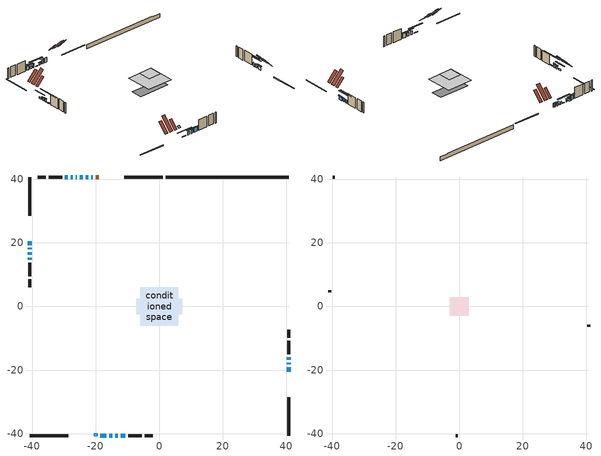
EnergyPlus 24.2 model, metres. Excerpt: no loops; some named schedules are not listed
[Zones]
conditioned space
 floor adiabatic (AdiabaticFloorConstruction): -6,-6 -6,6 6,6 6,-6 z2.59
 floor foundation (Slab1 construction): -7.18,-2.49 -7.18,2.49 7.18,2.49 7.18,-2.49 z-1.76
 wall outside (RimJoist1 construction): 1.13,40.75 -11.06,40.75 / -40.75,-40.75 -28.56,-40.75 / -40.75,40.75 -40.75,28.56 / 40.75,-40.75 40.75,-28.56 z0.15:0.45
 wall outside (AdiabaticWallConstruction 1): -19.11,40.75 -20.05,40.75 z0.15:2.18
 wall outside (AdiabaticWallConstruction): -20.98,40.75 -21.46,40.75 / 40.75,-18.16 40.75,-17.67 z0.15:1.75; -40.75,20.51 -40.75,19.34 z0.15:0.91; 40.75,-20.51 40.75,-19.08 / -25.9,40.75 -26.28,40.75 z0.15:1.47; -22.39,40.75 -23.1,40.75 z0.15:0.84; -40.75,18.41 -40.75,17.95 z0.15:1.22; -40.75,17.02 -40.75,16.31 z0.15:1.5; -24.03,40.75 -24.97,40.75 z0.15:0.41; -18.54,-40.75 -16.66,-40.75 z0.15:0.4; -40.75,15.39 -40.75,14.67 z0.15:0.66; 40.75,-16.75 40.75,-15.93 z0.15:1.68; -27.21,40.75 -27.79,40.75 z0.15:1.42; -28.72,40.75 -29.66,40.75 z0.15:1.98; -15.73,-40.75 -14.84,-40.75 / -13.91,-40.75 -13.02,-40.75 z0.15:1.78; -12.09,-40.75 -10.67,-40.75 z0.15:2.16
 wall outside (Wall1 construction): -30.59,40.75 -34.83,40.75 / -9.74,-40.75 -5.5,-40.75 / -40.75,13.74 -40.75,9.51 / 40.75,-15 40.75,-10.76 z0.15:5.03
 wall outside (Wall2 construction): -35.76,40.75 -38.28,40.75 / -4.57,-40.75 -2.04,-40.75 / -40.75,8.58 -40.75,6.05 / 40.75,-9.84 40.75,-7.31 z0.15:5.03
 wall foundation (FoundationWall1 construction): 2.06,40.75,-1.76 2.06,40.75,0.15 36.88,40.75,0.15 36.88,40.75,-0.13 40.75,40.75,-0.13 40.75,40.75,-1.76
 window (WindowConstruction 12): -20.98,40.75 -21.46,40.75 z0.15:1.75
 window (WindowConstruction 7): -40.75,20.5 -40.75,19.34 z0.15:0.91
 window (WindowConstruction 8): 40.75,-20.5 40.75,-19.08 z0.15:1.47
 window (WindowConstruction 9): -22.39,40.75 -23.1,40.75 z0.15:0.84
 window (WindowConstruction 10): -40.75,18.41 -40.75,17.95 z0.15:1.22
 window (WindowConstruction 11): -40.75,17.02 -40.75,16.31 z0.15:1.5
 window (WindowConstruction 14): -24.03,40.75 -24.97,40.75 z0.15:0.4
 window (WindowConstruction 15): -18.54,-40.75 -16.66,-40.75 z0.15:0.4
 window (WindowConstruction 13): 40.75,-18.16 40.75,-17.67 z0.15:1.75
 window (WindowConstruction 16): -40.75,15.38 -40.75,14.67 z0.15:0.66
 window (WindowConstruction): 40.75,-16.74 40.75,-15.93 z0.15:1.67
 window (WindowConstruction 1): -25.9,40.75 -26.28,40.75 z0.15:1.47
 window (WindowConstruction 2): -27.21,40.75 -27.79,40.75 z0.15:1.42
 window (WindowConstruction 3): -28.72,40.75 -29.66,40.75 z0.15:1.98
 window (WindowConstruction 4): -15.73,-40.75 -14.84,-40.75 z0.15:1.77
 window (WindowConstruction 5): -13.91,-40.75 -13.02,-40.75 z0.15:1.77
 window (WindowConstruction 6): -12.09,-40.75 -10.67,-40.75 z0.15:2.16
 door (Door): -19.11,40.75 -20.05,40.75 z0.15:2.18
 ceiling adiabatic (AdiabaticFloorConstruction): 6,-6 6,6 -6,6 -6,-6 z2.59
 roof outside (Roof1 construction): -13.38,40.75,5.03 -13.38,36.96,9.13 -11.99,36.96,9.13 -11.99,40.75,5.03; -26.24,-40.75,5.03 -26.24,-36.96,9.13 -27.63,-36.96,9.13 -27.63,-40.75,5.03; -40.75,26.24,5.03 -36.96,26.24,9.13 -36.96,27.63,9.13 -40.75,27.63,5.03; 40.75,-26.24,5.03 36.96,-26.24,9.13 36.96,-27.63,9.13 40.75,-27.63,5.03
 roof outside (Roof3 construction): -18.19,40.75,5.03 -18.19,37.57,8.47 -17.01,37.57,8.47 -17.01,40.75,5.03; -21.43,-40.75,5.03 -21.43,-37.57,8.47 -22.6,-37.57,8.47 -22.6,-40.75,5.03; -40.75,21.43,5.03 -37.57,21.43,8.47 -37.57,22.6,8.47 -40.75,22.6,5.03; 40.75,-21.43,5.03 37.57,-21.43,8.47 37.57,-22.6,8.47 40.75,-22.6,5.03
 roof outside (AdiabaticRoofConstruction): -19.47,-40.75,5.03 -19.47,-40.04,5.79 -20.51,-40.04,5.79 -20.51,-40.75,5.03
 skylight (SkylightConstruction): -19.47,-40.75,5.03 -19.47,-40.04,5.79 -20.5,-40.04,5.79 -20.5,-40.75,5.03
attic - vented
 floor to conditioned space (Floor1 construction Reversed): -2.92,-2.92 -2.92,2.92 2.92,2.92 2.92,-2.92 z5.03
 wall outside (Wall3 construction): -39.21,40.75 -39.82,40.75 / -1.11,-40.75 -0.51,-40.75 / -40.75,5.12 -40.75,4.52 / 40.75,-6.38 40.75,-5.77 z0.15:5.03
 roof outside (Roof2 construction): -16.09,40.75,5.03 -16.09,35.93,10.24 -14.31,35.93,10.24 -14.31,40.75,5.03; -23.53,-40.75,5.03 -23.53,-35.93,10.24 -25.31,-35.93,10.24 -25.31,-40.75,5.03; -40.75,23.53,5.03 -35.93,23.53,10.24 -35.93,25.31,10.24 -40.75,25.31,5.03; 40.75,-23.53,5.03 35.93,-23.53,10.24 35.93,-25.31,10.24 40.75,-25.31,5.03
shading: -21.76,40.75 -20.68,40.75 -20.68,42.58 -21.76,42.58 z2.05; -40.75,17.21 -40.75,22.64 -41.05,22.64 -41.05,17.21 z3.04; 40.75,-18.62 40.75,-20.97 41.05,-20.97 41.05,-18.62 z1.93; -23.56,40.75 -21.93,40.75 -21.93,40.9 -23.56,40.9 z1.3; -40.75,17.49 -40.75,18.87 -41.05,18.87 -41.05,17.49 z1.68; -40.75,16.01 -40.75,17.32 -41.05,17.32 -41.05,16.01 z1.8; -27.71,40.75 -21.29,40.75 -21.29,41.13 -27.71,41.13 z3.14; -13.92,-40.75 -21.28,-40.75 -21.28,-41.13 -13.92,-41.13 z3.14; 40.75,-15.23 40.75,-20.6 41.05,-20.6 41.05,-15.23 z4.19; -40.75,10.4 -40.75,19.65 -41.05,19.65 -41.05,10.4 z4.93; 40.75,-12.88 40.75,-19.8 41.05,-19.8 41.05,-12.88 z4.73; -26.51,40.75 -25.67,40.75 -25.67,43.19 -26.51,43.19 z1.7; -28.4,40.75 -26.6,40.75 -26.6,41.13 -28.4,41.13 z2.03; -30.12,40.75 -28.26,40.75 -28.26,41.13 -30.12,41.13 z2.44; -14.08,-40.75 -16.49,-40.75 -16.49,-41.13 -14.08,-41.13 z2.53; -12.41,-40.75 -14.52,-40.75 -14.52,-41.13 -12.41,-41.13 z2.38; -10.44,-40.75 -12.32,-40.75 -12.32,-41.13 -10.44,-41.13 z2.38
[Building]
Building 1: Terrain=Suburbs
[Site:Location]
Summerside_PE: Latitude {deg}=46.44; Longitude {deg}=-63.84; Time Zone {hr}=-4; Elevation {m}=12; Keep Site Location Information=Yes
[Site:GroundTemperature:Shallow]
1.38966, -0.735561, -0.905757, 0.102771, 4.15145, 8.18127, 11.6749, 13.888, 14.0761, 12.276, 8.87149, 4.9653
[Site:WaterMainsTemperature]
Calculation Method=Schedule; Temperature Schedule=mains temperature schedule
[Material] Roughness=Rough; Thermal Absorptance=0.9
Name | Thickness {m} | Conductivity {W/m-K} | Density {kg/m3} | Specific Heat {J/kg-K} | Solar Absorptance | Visible Absorptance
asphalt or fiberglass shingles | 0.00635 | 0.162714 | 1121.4 | 1465.45 | 0.4 | 0.4
asphalt or fiberglass shingles 1 | 0.00635 | 0.162714 | 1121.4 | 1465.45 | 0.7 | 0.7
ceiling loosefill ins | 0.0846667 | 0.0480833 | 16.02 | 1046.75 | 0.7 | 0.7
ceiling stud and cavity | 0.1397 | 0.10898 | 65.682 | 1177.47 | 0.7 | 0.7
concrete 4.0 in. | 0.1016 | 1.803125 | 2242.8 | 837.4 | 0.7 | 0.7
concrete 8.0 in. | 0.2032 | 1.803125 | 2242.8 | 837.4 | 0.7 | 0.7
door material | 0.04445 | 0.0451087 | 512.64 | 1214.23 | 0.7 | 0.7
floor covering | 0.0127 | 0.0433444 | 54.468 | 1339.84 | 0.6 | 0.6
floor rigid ins; roof rigid ins 1; wall rigid ins | 0.512978 | 0.029427 | 32.04 | 1214.23 | 0.7 | 0.7
floor stud and cavity | 0.1397 | 1.75129 | 37.0049 | 1207.88 | 0.7 | 0.7
furniture material conditioned space 1 | 0.1524 | 0.115458 | 640.8 | 1214.23 | 0.6 | 0.6
gypsum board | 0.0127 | 0.160291 | 801 | 837.4 | 0.6 | 0.6
osb sheathing 0.5 in. | 0.0127 | 0.115458 | 512.64 | 1214.23 | 0.7 | 0.7
osb sheathing 0.75 in. | 0.01905 | 0.115458 | 512.64 | 1214.23 | 0.7 | 0.7
rim joist stud and cavity | 0.0508 | 0.177588 | 50.32683 | 1063.81 | 0.6 | 0.6
roof rigid ins | 0.051816 | 0.029427 | 32.04 | 1214.23 | 0.7 | 0.7
roof stud and cavity | 0.2032 | 0.204372 | 78.34581 | 1123.46 | 0.7 | 0.7
roof stud and cavity 1 | 0.2032 | 0.192443 | 78.34581 | 1123.46 | 0.7 | 0.7
roof stud and cavity 2 | 0.18415 | 1.7869 | 37.0049 | 1207.88 | 0.6 | 0.6
wall stud and cavity | 0.1397 | 0.0817921 | 139.0536 | 1170.24 | 0.7 | 0.7
wall stud and cavity 1 | 0.1397 | 0.0861437 | 139.0536 | 1170.24 | 0.7 | 0.7
wall stud and cavity 2 | 0.0889 | 6.9971 | 50.32683 | 1063.81 | 0.6 | 0.6
wall stud and cavity 3 | 0.0889 | 0.380278 | 52.3479 | 1209.89 | 0.7 | 0.7
wall stud and cavity 4 | 0.0889 | 0.391764 | 83.0341 | 1211.67 | 0.7 | 0.7
wood siding | 0.0254 | 0.102417 | 544.68 | 1172.36 | 0.4 | 0.4
wood siding 1 | 0.00254 | 0.102417 | 544.68 | 1172.36 | 0.4 | 0.4
wood siding 2; wood siding 3; wood siding 4 | 0.0254 | 0.102417 | 544.68 | 1172.36 | 0.7 | 0.7
[WindowMaterial:SimpleGlazingSystem]
Name | U-Factor {W/m2-K} | Solar Heat Gain Coefficient
SkylightMaterial | 4.91041 | 0.7194
WindowMaterial | 2.77995 | 0.55
WindowMaterial 1 | 2.09007 | 0.28
WindowMaterial 10 | 1.89588 | 0.35
WindowMaterial 11 | 2.29448 | 0.32
WindowMaterial 12 | 1.97765 | 0.32
WindowMaterial 13 | 2.71522 | 0.28
WindowMaterial 14 | 2.19682 | 0.36
WindowMaterial 2 | 2.76405 | 0.62
WindowMaterial 3 | 1.61198 | 0.44
WindowMaterial 4 | 2.78279 | 0.56
WindowMaterial 5 | 2.82935 | 0.57
WindowMaterial 6 | 2.96732 | 0.55
WindowMaterial 7 | 1.899291 | 0.35
WindowMaterial 8 | 1.9379 | 0.33
WindowMaterial 9 | 2.05487 | 0.29
[Construction]
AdiabaticFloorConstruction: floor stud and cavity, floor rigid ins, osb sheathing 0.75 in., floor covering
AdiabaticRoofConstruction: asphalt or fiberglass shingles 1, roof rigid ins 1, osb sheathing 0.75 in., roof stud and cavity 2
AdiabaticWallConstruction: wood siding 3, wall rigid ins, wall stud and cavity 3, gypsum board
AdiabaticWallConstruction 1: wood siding 4, wall rigid ins, wall stud and cavity 3, gypsum board
Door: door material
Floor1 construction Reversed: gypsum board, ceiling stud and cavity, ceiling loosefill ins
FoundationWall1 construction: concrete 8.0 in.
furniture construction conditioned space 1: furniture material conditioned space 1
PartitionWallConstruction: gypsum board, wall stud and cavity 4, gypsum board
RimJoist1 construction: wood siding 2, rim joist stud and cavity
Roof1 construction: asphalt or fiberglass shingles, roof rigid ins, osb sheathing 0.75 in., roof stud and cavity, gypsum board
Roof2 construction: asphalt or fiberglass shingles
Roof3 construction: asphalt or fiberglass shingles, roof rigid ins, osb sheathing 0.75 in., roof stud and cavity 1, gypsum board
SkylightConstruction: SkylightMaterial
Slab1 construction: concrete 4.0 in.
Wall1 construction: wood siding, osb sheathing 0.5 in., wall stud and cavity, gypsum board
Wall2 construction: wood siding, osb sheathing 0.5 in., wall stud and cavity 1, gypsum board
Wall3 construction: wood siding 1, wall stud and cavity 2
WindowConstruction: WindowMaterial
WindowConstruction 1: WindowMaterial 1
WindowConstruction 10: WindowMaterial 9
WindowConstruction 11: WindowMaterial 10
WindowConstruction 12: WindowMaterial 11
WindowConstruction 13: WindowMaterial 12
WindowConstruction 14; WindowConstruction 15: WindowMaterial 13
WindowConstruction 16: WindowMaterial 14
WindowConstruction 2: WindowMaterial 2
WindowConstruction 3: WindowMaterial 3
WindowConstruction 4; WindowConstruction 5: WindowMaterial 4
WindowConstruction 6: WindowMaterial 5
WindowConstruction 7: WindowMaterial 6
WindowConstruction 8: WindowMaterial 7
WindowConstruction 9: WindowMaterial 8
[Zone] Multiplier=1; Part of Total Floor Area=Yes
Name | Volume {m3}
attic - vented | 24.4295
conditioned space | 327.1
[Space]
Name | Zone | Volume {m3}
attic - vented 1 | attic - vented | 24.4295
conditioned space 1 | conditioned space | 327.1
[ZoneInfiltration:EffectiveLeakageArea]
infil attic - vented 1: Zone or Space=attic - vented 1; Schedule=Always On Discrete; Effective Air Leakage Area {cm2}=1170.51; Stack Coefficient=0.000701636; Wind Coefficient=1.78968e-05
[ZoneMixing]
whole house fan mix: Zone or Space=attic - vented; Schedule=Always On Continuous; Design Flow Rate Calculation Method=Flow/Zone; Design Flow Rate {m3/s}=0; Source Zone or Space=conditioned space
[SurfaceProperty:ExposedFoundationPerimeter]
Slab1: Exposed Perimeter Calculation Method=TotalExposedPerimeter; Total Exposed Perimeter {m}=38.69
[InternalMass] Zone or ZoneList=conditioned space; Space or SpaceList=conditioned space 1
Name | Construction | Surface Area {m2}
furniture mass conditioned space 1 | furniture construction conditioned space 1 | 86.248
partition wall mass | PartitionWallConstruction | 215.62
[Lights]
interior lighting: Zone or ZoneList or Space or SpaceList=conditioned space 1; Schedule=interior lighting schedule; Design Level Calculation Method=LightingLevel; Lighting Level {W}=343.2; Return Air Fraction=0; Fraction Radiant=0.6; Fraction Visible=0.2; Fraction Replaceable=1
[People]
occupants: Zone or ZoneList or Space or SpaceList=conditioned space 1; Number of People Schedule=occupants schedule; Number of People Calculation Method=People; Number of People=3; Fraction Radiant=0.314171; Sensible Heat Fraction=0.56303; Activity Level Schedule=occupants activity schedule; Carbon Dioxide Generation Rate {m3/s-W}=0; Enable ASHRAE 55 Comfort Warnings=No; Mean Radiant Temperature Calculation Type=EnclosureAveraged
[ElectricEquipment] Zone or ZoneList or Space or SpaceList=conditioned space 1; Design Level Calculation Method=EquipmentLevel
Name | Schedule | Design Level {W} | Fraction Latent | Fraction Radiant | Fraction Lost
clothes dryer | clothes dryer schedule | 140.772 | 0.015 | 0.081 | 0.85
clothes washer | clothes washer schedule | 32.1985 | 0.03 | 0.162 | 0.7
cooking range | cooking range schedule | 215.147 | 0.08 | 0.432 | 0.2
dishwasher | dishwasher schedule | 66.8632 | 0.3 | 0.18 | 0.4
fridge | fridge schedule | 72.9452 | 0 | 0.6 | 0
mech vent house fan | mech vent house fan schedule | 0 | 0 | 0 | 1
mech vent house fan cfis | mech vent house fan cfis schedule | 0 | 0 | 0 | 0
misc plug loads | misc plug loads schedule | 494.7 | 0.045 | 0.513 | 0.1
whole house fan | Always On Discrete | 0 | 0 | 0 | 1
[OtherEquipment] Zone or ZoneList or Space or SpaceList=conditioned space 1; Design Level Calculation Method=EquipmentLevel
Name | Fuel Type | Schedule | Design Level {W} | Fraction Latent | Fraction Radiant | Fraction Lost
clothes dryer 1 | Electricity | clothes dryer schedule | 0 | 0.015 | 0.081 | 0.85
cooking range 1 | Electricity | cooking range schedule | 0 | 0.08 | 0.432 | 0.2
general water use latent | None | general water use schedule | 62.594 | 1 | 0 | 0
general water use sensible | None | general water use schedule | -61.6891 | 0 | 0.6 | 0
mech vent house fan latent load | None | Always On Discrete | 0 | 1 | 0 | 0
mech vent house fan sensible load | None | Always On Discrete | 0 | 0 | 0 | 0
water heater energy adjustment1 | FuelOilNo2 | Always On Discrete | 0.01 | 0 | 0 | 1
[ZoneInfiltration:DesignFlowRate] Zone or ZoneList or Space or SpaceList=conditioned space 1; Schedule=Always On Discrete; Design Flow Rate Calculation Method=Flow/Zone; Design Flow Rate {m3/s}=0
infil flow; natural vent flow; whole house fan flow
[Foundation:Kiva]
Foundation Kiva 1: Initial Indoor Air Temperature {C}=18; Wall Height Above Grade {m}=0.149992; Wall Depth Below Slab {m}=0.2032
[Foundation:Kiva:Settings]
Soil Conductivity {W/m-K}=1.275747; Soil Density {kg/m3}=1842.3; Soil Specific Heat {J/kg-K}=418.7; Ground Solar Absorptivity=0.9; Ground Thermal Absorptivity=0.9; Ground Surface Roughness {m}=0.03; Far-Field Width {m}=40; Deep-Ground Boundary Condition=ZeroFlux; Deep-Ground Depth {m}=40; Minimum Cell Dimension {m}=0.2; Maximum Cell Growth Coefficient=3; Simulation Timestep=Timestep
[Exterior:Lights]
exterior lighting: Schedule=exterior lighting schedule; Design Level {W}=75.6
[Schedule:Constant]
Name | Hourly Value
Always On Continuous; mech vent house fan schedule; mech vent house fan cfis schedule; Always On Discrete | 1
occupants activity schedule | 117.228
fridge schedule | 0
[Schedule:Week:Daily]
interior lighting schedule Week Rule - Jan1-Jan27: interior lighting schedule day, interior lighting schedule day, interior lighting schedule day, interior lighting schedule day, interior lighting schedule day, interior lighting schedule day, interior lighting schedule day, interior lighting schedule default day, interior lighting schedule default day, interior lighting schedule default day, interior lighting schedule default day, interior lighting schedule default day
interior lighting schedule Week Rule - Jan28-Feb3: interior lighting schedule day, interior lighting schedule day, interior lighting schedule day, interior lighting schedule day, interior lighting schedule day 1, interior lighting schedule day 1, interior lighting schedule day 1, interior lighting schedule default day, interior lighting schedule default day, interior lighting schedule default day, interior lighting schedule default day, interior lighting schedule default day
interior lighting schedule Week Rule - Feb4-Feb24: interior lighting schedule day 1, interior lighting schedule day 1, interior lighting schedule day 1, interior lighting schedule day 1, interior lighting schedule day 1, interior lighting schedule day 1, interior lighting schedule day 1, interior lighting schedule default day, interior lighting schedule default day, interior lighting schedule default day, interior lighting schedule default day, interior lighting schedule default day
interior lighting schedule Week Rule - Feb25-Mar3: interior lighting schedule day 1, interior lighting schedule day 1, interior lighting schedule day 1, interior lighting schedule day 1, interior lighting schedule day 2, interior lighting schedule day 2, interior lighting schedule day 2, interior lighting schedule default day, interior lighting schedule default day, interior lighting schedule default day, interior lighting schedule default day, interior lighting schedule default day
interior lighting schedule Week Rule - Mar4-Mar31: interior lighting schedule day 2, interior lighting schedule day 2, interior lighting schedule day 2, interior lighting schedule day 2, interior lighting schedule day 2, interior lighting schedule day 2, interior lighting schedule day 2, interior lighting schedule default day, interior lighting schedule default day, interior lighting schedule default day, interior lighting schedule default day, interior lighting schedule default day
interior lighting schedule Week Rule - Apr1-Apr28: interior lighting schedule day 3, interior lighting schedule day 3, interior lighting schedule day 3, interior lighting schedule day 3, interior lighting schedule day 3, interior lighting schedule day 3, interior lighting schedule day 3, interior lighting schedule default day, interior lighting schedule default day, interior lighting schedule default day, interior lighting schedule default day, interior lighting schedule default day
interior lighting schedule Week Rule - Apr29-May5: interior lighting schedule day 3, interior lighting schedule day 3, interior lighting schedule day 4, interior lighting schedule day 4, interior lighting schedule day 4, interior lighting schedule day 4, interior lighting schedule day 4, interior lighting schedule default day, interior lighting schedule default day, interior lighting schedule default day, interior lighting schedule default day, interior lighting schedule default day
interior lighting schedule Week Rule - May6-May26: interior lighting schedule day 4, interior lighting schedule day 4, interior lighting schedule day 4, interior lighting schedule day 4, interior lighting schedule day 4, interior lighting schedule day 4, interior lighting schedule day 4, interior lighting schedule default day, interior lighting schedule default day, interior lighting schedule default day, interior lighting schedule default day, interior lighting schedule default day
interior lighting schedule Week Rule - May27-Jun2: interior lighting schedule day 4, interior lighting schedule day 4, interior lighting schedule day 4, interior lighting schedule day 4, interior lighting schedule day 4, interior lighting schedule day 5, interior lighting schedule day 5, interior lighting schedule default day, interior lighting schedule default day, interior lighting schedule default day, interior lighting schedule default day, interior lighting schedule default day
interior lighting schedule Week Rule - Jun3-Jun30: interior lighting schedule day 5, interior lighting schedule day 5, interior lighting schedule day 5, interior lighting schedule day 5, interior lighting schedule day 5, interior lighting schedule day 5, interior lighting schedule day 5, interior lighting schedule default day, interior lighting schedule default day, interior lighting schedule default day, interior lighting schedule default day, interior lighting schedule default day
interior lighting schedule Week Rule - Jul1-Jul28: interior lighting schedule day 6, interior lighting schedule day 6, interior lighting schedule day 6, interior lighting schedule day 6, interior lighting schedule day 6, interior lighting schedule day 6, interior lighting schedule day 6, interior lighting schedule default day, interior lighting schedule default day, interior lighting schedule default day, interior lighting schedule default day, interior lighting schedule default day
interior lighting schedule Week Rule - Jul29-Aug4: interior lighting schedule day 6, interior lighting schedule day 6, interior lighting schedule day 6, interior lighting schedule day 7, interior lighting schedule day 7, interior lighting schedule day 7, interior lighting schedule day 7, interior lighting schedule default day, interior lighting schedule default day, interior lighting schedule default day, interior lighting schedule default day, interior lighting schedule default day
interior lighting schedule Week Rule - Aug5-Aug25: interior lighting schedule day 7, interior lighting schedule day 7, interior lighting schedule day 7, interior lighting schedule day 7, interior lighting schedule day 7, interior lighting schedule day 7, interior lighting schedule day 7, interior lighting schedule default day, interior lighting schedule default day, interior lighting schedule default day, interior lighting schedule default day, interior lighting schedule default day
interior lighting schedule Week Rule - Aug26-Sep1: interior lighting schedule day 7, interior lighting schedule day 7, interior lighting schedule day 7, interior lighting schedule day 7, interior lighting schedule day 7, interior lighting schedule day 7, interior lighting schedule day 8, interior lighting schedule default day, interior lighting schedule default day, interior lighting schedule default day, interior lighting schedule default day, interior lighting schedule default day
interior lighting schedule Week Rule - Sep2-Sep29: interior lighting schedule day 8, interior lighting schedule day 8, interior lighting schedule day 8, interior lighting schedule day 8, interior lighting schedule day 8, interior lighting schedule day 8, interior lighting schedule day 8, interior lighting schedule default day, interior lighting schedule default day, interior lighting schedule default day, interior lighting schedule default day, interior lighting schedule default day
interior lighting schedule Week Rule - Sep30-Oct6: interior lighting schedule day 8, interior lighting schedule day 9, interior lighting schedule day 9, interior lighting schedule day 9, interior lighting schedule day 9, interior lighting schedule day 9, interior lighting schedule day 9, interior lighting schedule default day, interior lighting schedule default day, interior lighting schedule default day, interior lighting schedule default day, interior lighting schedule default day
interior lighting schedule Week Rule - Oct7-Oct27: interior lighting schedule day 9, interior lighting schedule day 9, interior lighting schedule day 9, interior lighting schedule day 9, interior lighting schedule day 9, interior lighting schedule day 9, interior lighting schedule day 9, interior lighting schedule default day, interior lighting schedule default day, interior lighting schedule default day, interior lighting schedule default day, interior lighting schedule default day
interior lighting schedule Week Rule - Oct28-Nov3: interior lighting schedule day 9, interior lighting schedule day 9, interior lighting schedule day 9, interior lighting schedule day 9, interior lighting schedule day 10, interior lighting schedule day 10, interior lighting schedule day 10, interior lighting schedule default day, interior lighting schedule default day, interior lighting schedule default day, interior lighting schedule default day, interior lighting schedule default day
interior lighting schedule Week Rule - Nov4-Nov24: interior lighting schedule day 10, interior lighting schedule day 10, interior lighting schedule day 10, interior lighting schedule day 10, interior lighting schedule day 10, interior lighting schedule day 10, interior lighting schedule day 10, interior lighting schedule default day, interior lighting schedule default day, interior lighting schedule default day, interior lighting schedule default day, interior lighting schedule default day
interior lighting schedule Week Rule - Nov25-Dec1: interior lighting schedule day 10, interior lighting schedule day 10, interior lighting schedule day 10, interior lighting schedule day 10, interior lighting schedule day 10, interior lighting schedule day 10, interior lighting schedule day 11, interior lighting schedule default day, interior lighting schedule default day, interior lighting schedule default day, interior lighting schedule default day, interior lighting schedule default day
interior lighting schedule Week Rule - Dec2-Dec31: interior lighting schedule day 11, interior lighting schedule day 11, interior lighting schedule day 11, interior lighting schedule day 11, interior lighting schedule day 11, interior lighting schedule day 11, interior lighting schedule day 11, interior lighting schedule default day, interior lighting schedule default day, interior lighting schedule default day, interior lighting schedule default day, interior lighting schedule default day
occupants schedule Week Rule - Jan1-Dec31: occupants schedule day, occupants schedule day, occupants schedule day, occupants schedule day, occupants schedule day, occupants schedule day, occupants schedule day, occupants schedule default day, occupants schedule default day, occupants schedule default day, occupants schedule default day, occupants schedule default day
clothes dryer schedule Week Rule - Jan1-Dec31: clothes dryer schedule day, clothes dryer schedule day, clothes dryer schedule day, clothes dryer schedule day, clothes dryer schedule day, clothes dryer schedule day, clothes dryer schedule day, clothes dryer schedule default day, clothes dryer schedule default day, clothes dryer schedule default day, clothes dryer schedule default day, clothes dryer schedule default day
clothes washer schedule Week Rule - Jan1-Dec31: clothes washer schedule day, clothes washer schedule day, clothes washer schedule day, clothes washer schedule day, clothes washer schedule day, clothes washer schedule day, clothes washer schedule day, clothes washer schedule default day, clothes washer schedule default day, clothes washer schedule default day, clothes washer schedule default day, clothes washer schedule default day
cooking range schedule Week Rule - Jan1-Dec31: cooking range schedule day, cooking range schedule day, cooking range schedule day, cooking range schedule day, cooking range schedule day, cooking range schedule day, cooking range schedule day, cooking range schedule default day, cooking range schedule default day, cooking range schedule default day, cooking range schedule default day, cooking range schedule default day
dishwasher schedule Week Rule - Jan1-Dec31: dishwasher schedule day, dishwasher schedule day, dishwasher schedule day, dishwasher schedule day, dishwasher schedule day, dishwasher schedule day, dishwasher schedule day, dishwasher schedule default day, dishwasher schedule default day, dishwasher schedule default day, dishwasher schedule default day, dishwasher schedule default day
misc plug loads schedule Week Rule - Jan1-Dec31: misc plug loads schedule day, misc plug loads schedule day, misc plug loads schedule day, misc plug loads schedule day, misc plug loads schedule day, misc plug loads schedule day, misc plug loads schedule day, misc plug loads schedule default day, misc plug loads schedule default day, misc plug loads schedule default day, misc plug loads schedule default day, misc plug loads schedule default day
general water use schedule Week Rule - Jan1-Dec31: general water use schedule day, general water use schedule day, general water use schedule day, general water use schedule day, general water use schedule day, general water use schedule day, general water use schedule day, general water use schedule default day, general water use schedule default day, general water use schedule default day, general water use schedule default day, general water use schedule default day
exterior lighting schedule Week Rule - Jan1-Jan27: exterior lighting schedule day, exterior lighting schedule day, exterior lighting schedule day, exterior lighting schedule day, exterior lighting schedule day, exterior lighting schedule day, exterior lighting schedule day, exterior lighting schedule default day, exterior lighting schedule default day, exterior lighting schedule default day, exterior lighting schedule default day, exterior lighting schedule default day
exterior lighting schedule Week Rule - Jan28-Feb3: exterior lighting schedule day, exterior lighting schedule day, exterior lighting schedule day, exterior lighting schedule day, exterior lighting schedule day 1, exterior lighting schedule day 1, exterior lighting schedule day 1, exterior lighting schedule default day, exterior lighting schedule default day, exterior lighting schedule default day, exterior lighting schedule default day, exterior lighting schedule default day
exterior lighting schedule Week Rule - Feb4-Feb24: exterior lighting schedule day 1, exterior lighting schedule day 1, exterior lighting schedule day 1, exterior lighting schedule day 1, exterior lighting schedule day 1, exterior lighting schedule day 1, exterior lighting schedule day 1, exterior lighting schedule default day, exterior lighting schedule default day, exterior lighting schedule default day, exterior lighting schedule default day, exterior lighting schedule default day
exterior lighting schedule Week Rule - Feb25-Mar3: exterior lighting schedule day 1, exterior lighting schedule day 1, exterior lighting schedule day 1, exterior lighting schedule day 1, exterior lighting schedule day 2, exterior lighting schedule day 2, exterior lighting schedule day 2, exterior lighting schedule default day, exterior lighting schedule default day, exterior lighting schedule default day, exterior lighting schedule default day, exterior lighting schedule default day
exterior lighting schedule Week Rule - Mar4-Mar31: exterior lighting schedule day 2, exterior lighting schedule day 2, exterior lighting schedule day 2, exterior lighting schedule day 2, exterior lighting schedule day 2, exterior lighting schedule day 2, exterior lighting schedule day 2, exterior lighting schedule default day, exterior lighting schedule default day, exterior lighting schedule default day, exterior lighting schedule default day, exterior lighting schedule default day
exterior lighting schedule Week Rule - Apr1-Apr28: exterior lighting schedule day 3, exterior lighting schedule day 3, exterior lighting schedule day 3, exterior lighting schedule day 3, exterior lighting schedule day 3, exterior lighting schedule day 3, exterior lighting schedule day 3, exterior lighting schedule default day, exterior lighting schedule default day, exterior lighting schedule default day, exterior lighting schedule default day, exterior lighting schedule default day
exterior lighting schedule Week Rule - Apr29-May5: exterior lighting schedule day 3, exterior lighting schedule day 3, exterior lighting schedule day 4, exterior lighting schedule day 4, exterior lighting schedule day 4, exterior lighting schedule day 4, exterior lighting schedule day 4, exterior lighting schedule default day, exterior lighting schedule default day, exterior lighting schedule default day, exterior lighting schedule default day, exterior lighting schedule default day
exterior lighting schedule Week Rule - May6-May26: exterior lighting schedule day 4, exterior lighting schedule day 4, exterior lighting schedule day 4, exterior lighting schedule day 4, exterior lighting schedule day 4, exterior lighting schedule day 4, exterior lighting schedule day 4, exterior lighting schedule default day, exterior lighting schedule default day, exterior lighting schedule default day, exterior lighting schedule default day, exterior lighting schedule default day
exterior lighting schedule Week Rule - May27-Jun2: exterior lighting schedule day 4, exterior lighting schedule day 4, exterior lighting schedule day 4, exterior lighting schedule day 4, exterior lighting schedule day 4, exterior lighting schedule day 5, exterior lighting schedule day 5, exterior lighting schedule default day, exterior lighting schedule default day, exterior lighting schedule default day, exterior lighting schedule default day, exterior lighting schedule default day
exterior lighting schedule Week Rule - Jun3-Jun30: exterior lighting schedule day 5, exterior lighting schedule day 5, exterior lighting schedule day 5, exterior lighting schedule day 5, exterior lighting schedule day 5, exterior lighting schedule day 5, exterior lighting schedule day 5, exterior lighting schedule default day, exterior lighting schedule default day, exterior lighting schedule default day, exterior lighting schedule default day, exterior lighting schedule default day
exterior lighting schedule Week Rule - Jul1-Jul28: exterior lighting schedule day 6, exterior lighting schedule day 6, exterior lighting schedule day 6, exterior lighting schedule day 6, exterior lighting schedule day 6, exterior lighting schedule day 6, exterior lighting schedule day 6, exterior lighting schedule default day, exterior lighting schedule default day, exterior lighting schedule default day, exterior lighting schedule default day, exterior lighting schedule default day
exterior lighting schedule Week Rule - Jul29-Aug4: exterior lighting schedule day 6, exterior lighting schedule day 6, exterior lighting schedule day 6, exterior lighting schedule day 7, exterior lighting schedule day 7, exterior lighting schedule day 7, exterior lighting schedule day 7, exterior lighting schedule default day, exterior lighting schedule default day, exterior lighting schedule default day, exterior lighting schedule default day, exterior lighting schedule default day
exterior lighting schedule Week Rule - Aug5-Aug25: exterior lighting schedule day 7, exterior lighting schedule day 7, exterior lighting schedule day 7, exterior lighting schedule day 7, exterior lighting schedule day 7, exterior lighting schedule day 7, exterior lighting schedule day 7, exterior lighting schedule default day, exterior lighting schedule default day, exterior lighting schedule default day, exterior lighting schedule default day, exterior lighting schedule default day
exterior lighting schedule Week Rule - Aug26-Sep1: exterior lighting schedule day 7, exterior lighting schedule day 7, exterior lighting schedule day 7, exterior lighting schedule day 7, exterior lighting schedule day 7, exterior lighting schedule day 7, exterior lighting schedule day 8, exterior lighting schedule default day, exterior lighting schedule default day, exterior lighting schedule default day, exterior lighting schedule default day, exterior lighting schedule default day
[Schedule:Year]
interior lighting schedule: interior lighting schedule Week Rule - Jan1-Jan27, 1, 1, 1, 27, interior lighting schedule Week Rule - Jan28-Feb3, 1, 28, 2, 3, interior lighting schedule Week Rule - Feb4-Feb24, 2, 4, 2, 24, interior lighting schedule Week Rule - Feb25-Mar3, 2, 25, 3, 3, interior lighting schedule Week Rule - Mar4-Mar31, 3, 4, 3, 31, interior lighting schedule Week Rule - Apr1-Apr28, 4, 1, 4, 28, interior lighting schedule Week Rule - Apr29-May5, 4, 29, 5, 5, interior lighting schedule Week Rule - May6-May26, 5, 6, 5, 26, interior lighting schedule Week Rule - May27-Jun2, 5, 27, 6, 2, interior lighting schedule Week Rule - Jun3-Jun30, 6, 3, 6, 30, interior lighting schedule Week Rule - Jul1-Jul28, 7, 1, 7, 28, interior lighting schedule Week Rule - Jul29-Aug4, 7, 29, 8, 4, interior lighting schedule Week Rule - Aug5-Aug25, 8, 5, 8, 25, interior lighting schedule Week Rule - Aug26-Sep1, 8, 26, 9, 1, interior lighting schedule Week Rule - Sep2-Sep29, 9, 2, 9, 29, interior lighting schedule Week Rule - Sep30-Oct6, 9, 30, 10, 6, interior lighting schedule Week Rule - Oct7-Oct27, 10, 7, 10, 27, interior lighting schedule Week Rule - Oct28-Nov3, 10, 28, 11, 3, interior lighting schedule Week Rule - Nov4-Nov24, 11, 4, 11, 24, interior lighting schedule Week Rule - Nov25-Dec1, 11, 25, 12, 1, interior lighting schedule Week Rule - Dec2-Dec31, 12, 2, 12, 31
occupants schedule: occupants schedule Week Rule - Jan1-Dec31, 1, 1, 12, 31
clothes dryer schedule: clothes dryer schedule Week Rule - Jan1-Dec31, 1, 1, 12, 31
clothes washer schedule: clothes washer schedule Week Rule - Jan1-Dec31, 1, 1, 12, 31
cooking range schedule: cooking range schedule Week Rule - Jan1-Dec31, 1, 1, 12, 31
dishwasher schedule: dishwasher schedule Week Rule - Jan1-Dec31, 1, 1, 12, 31
misc plug loads schedule: misc plug loads schedule Week Rule - Jan1-Dec31, 1, 1, 12, 31
general water use schedule: general water use schedule Week Rule - Jan1-Dec31, 1, 1, 12, 31
exterior lighting schedule: exterior lighting schedule Week Rule - Jan1-Jan27, 1, 1, 1, 27, exterior lighting schedule Week Rule - Jan28-Feb3, 1, 28, 2, 3, exterior lighting schedule Week Rule - Feb4-Feb24, 2, 4, 2, 24, exterior lighting schedule Week Rule - Feb25-Mar3, 2, 25, 3, 3, exterior lighting schedule Week Rule - Mar4-Mar31, 3, 4, 3, 31, exterior lighting schedule Week Rule - Apr1-Apr28, 4, 1, 4, 28, exterior lighting schedule Week Rule - Apr29-May5, 4, 29, 5, 5, exterior lighting schedule Week Rule - May6-May26, 5, 6, 5, 26, exterior lighting schedule Week Rule - May27-Jun2, 5, 27, 6, 2, exterior lighting schedule Week Rule - Jun3-Jun30, 6, 3, 6, 30, exterior lighting schedule Week Rule - Jul1-Jul28, 7, 1, 7, 28, exterior lighting schedule Week Rule - Jul29-Aug4, 7, 29, 8, 4, exterior lighting schedule Week Rule - Aug5-Aug25, 8, 5, 8, 25, exterior lighting schedule Week Rule - Aug26-Sep1, 8, 26, 9, 1, exterior lighting schedule Week Rule - Sep2-Sep29, 9, 2, 9, 29, exterior lighting schedule Week Rule - Sep30-Oct6, 9, 30, 10, 6, exterior lighting schedule Week Rule - Oct7-Oct27, 10, 7, 10, 27, exterior lighting schedule Week Rule - Oct28-Nov3, 10, 28, 11, 3, exterior lighting schedule Week Rule - Nov4-Nov24, 11, 4, 11, 24, exterior lighting schedule Week Rule - Nov25-Dec1, 11, 25, 12, 1, exterior lighting schedule Week Rule - Dec2-Dec31, 12, 2, 12, 31
[Schedule:Compact]
mains temperature schedule: Through: 01/01, For: AllDays, Until: 24:00, 6.13167, Through: 01/02, For: AllDays, Until: 24:00, 6.06056, Through: 01/03, For: AllDays, Until: 24:00, 5.99111, Through: 01/04, For: AllDays, Until: 24:00, 5.92278, Through: 01/05, For: AllDays, Until: 24:00, 5.85556, Through: 01/06, For: AllDays, Until: 24:00, 5.78944, Through: 01/07, For: AllDays, Until: 24:00, 5.725, Through: 01/08, For: AllDays, Until: 24:00, 5.66111, Through: 01/09, For: AllDays, Until: 24:00, 5.59833, Through: 01/10, For: AllDays, Until: 24:00, 5.53722, Through: 01/11, For: AllDays, Until: 24:00, 5.47722, Through: 01/12, For: AllDays, Until: 24:00, 5.41833, Through: 01/13, For: AllDays, Until: 24:00, 5.36111, Through: 01/14, For: AllDays, Until: 24:00, 5.305, Through: 01/15, For: AllDays, Until: 24:00, 5.25, Through: 01/16, For: AllDays, Until: 24:00, 5.19667, Through: 01/17, For: AllDays, Until: 24:00, 5.14444, Through: 01/18, For: AllDays, Until: 24:00, 5.09389, Through: 01/19, For: AllDays, Until: 24:00, 5.04444, Through: 01/20, For: AllDays, Until: 24:00, 4.99611, Through: 01/21, For: AllDays, Until: 24:00, 4.94944, Through: 01/22, For: AllDays, Until: 24:00, 4.90444, Through: 01/23, For: AllDays, Until: 24:00, 4.86056, Through: 01/24, For: AllDays, Until: 24:00, 4.81833, Through: 01/25, For: AllDays, Until: 24:00, 4.77778, Through: 01/26, For: AllDays, Until: 24:00, 4.73833, Through: 01/27, For: AllDays, Until: 24:00, 4.70056, Through: 01/28, For: AllDays, Until: 24:00, 4.66389, Through: 01/29, For: AllDays, Until: 24:00, 4.62889, Through: 01/30, For: AllDays, Until: 24:00, 4.59556, Through: 01/31, For: AllDays, Until: 24:00, 4.56389, Through: 02/01, For: AllDays, Until: 24:00, 4.53389, Through: 02/02, For: AllDays, Until: 24:00, 4.505, Through: 02/03, For: AllDays, Until: 24:00, 4.47778, Through: 02/04, For: AllDays, Until: 24:00, 4.45222, Through: 02/05, For: AllDays, Until: 24:00, 4.42778, Through: 02/06, For: AllDays, Until: 24:00, 4.40556, Through: 02/07, For: AllDays, Until: 24:00, 4.38444, Through: 02/08, For: AllDays, Until: 24:00, 4.36556, Through: 02/09, For: AllDays, Until: 24:00, 4.34778, Through: 02/10, For: AllDays, Until: 24:00, 4.33167, Through: 02/11, For: AllDays, Until: 24:00, 4.31722, Through: 02/12, For: AllDays, Until: 24:00, 4.30444, Through: 02/13, For: AllDays, Until: 24:00, 4.29278, Through: 02/14, For: AllDays, Until: 24:00, 4.28333, Through: 02/15, For: AllDays, Until: 24:00, 4.275, Through: 02/16, For: AllDays, Until: 24:00, 4.26889, Through: 02/17, For: AllDays, Until: 24:00, 4.26389, Through: 02/18, For: AllDays, Until: 24:00, 4.26111, Through: 02/19, For: AllDays, Until: 24:00, 4.25944, Through: 02/20, For: AllDays, Until: 24:00, 4.25944, Through: 02/21, For: AllDays, Until: 24:00, 4.26111, Through: 02/22, For: AllDays, Until: 24:00, 4.26444, Through: 02/23, For: AllDays, Until: 24:00, 4.26944, Through: 02/24, For: AllDays, Until: 24:00, 4.27611, Through: 02/25, For: AllDays, Until: 24:00, 4.28444, Through: 02/26, For: AllDays, Until: 24:00, 4.29444, Through: 02/27, For: AllDays, Until: 24:00, 4.30556, Through: 02/28, For: AllDays, Until: 24:00, 4.31889, Through: 03/01, For: AllDays, Until: 24:00, 4.33333, Through: 03/02, For: AllDays, Until: 24:00, 4.35, Through: 03/03, For: AllDays, Until: 24:00, 4.36778, Through: 03/04, For: AllDays, Until: 24:00, 4.38722, Through: 03/05, For: AllDays, Until: 24:00, 4.40833, Through: 03/06, For: AllDays, Until: 24:00, 4.43111, Through: 03/07, For: AllDays, Until: 24:00, 4.455, Through: 03/08, For: AllDays, Until: 24:00, 4.48111, Through: 03/09, For: AllDays, Until: 24:00, 4.50833, Through: 03/10, For: AllDays, Until: 24:00, 4.53722, Through: 03/11, For: AllDays, Until: 24:00, 4.56778, Through: 03/12, For: AllDays, Until: 24:00, 4.59944, Through: 03/13, For: AllDays, Until: 24:00, 4.63333, Through: 03/14, For: AllDays, Until: 24:00, 4.66833, Through: 03/15, For: AllDays, Until: 24:00, 4.705, Through: 03/16, For: AllDays, Until: 24:00, 4.74278, Through: 03/17, For: AllDays, Until: 24:00, 4.78222, Through: 03/18, For: AllDays, Until: 24:00, 4.82333, Through: 03/19, For: AllDays, Until: 24:00, 4.86611, Through: 03/20, For: AllDays, Until: 24:00, 4.91, Through: 03/21, For: AllDays, Until: 24:00, 4.955, Through: 03/22, For: AllDays, Until: 24:00, 5.00167, Through: 03/23, For: AllDays, Until: 24:00, 5.05, Through: 03/24, For: AllDays, Until: 24:00, 5.09944, Through: 03/25, For: AllDays, Until: 24:00, 5.15056, Through: 03/26, For: AllDays, Until: 24:00, 5.20278, Through: 03/27, For: AllDays, Until: 24:00, 5.25667, Through: 03/28, For: AllDays, Until: 24:00, 5.31167, Through: 03/29, For: AllDays, Until: 24:00, 5.36778, Through: 03/30, For: AllDays, Until: 24:00, 5.42556, Through: 03/31, For: AllDays, Until: 24:00, 5.48444, Through: 04/01, For: AllDays, Until: 24:00, 5.54444, Through: 04/02, For: AllDays, Until: 24:00, 5.60611, Through: 04/03, For: AllDays, Until: 24:00, 5.66889, Through: 04/04, For: AllDays, Until: 24:00, 5.73278, Through: 04/05, For: AllDays, Until: 24:00, 5.79778, Through: 04/06, For: AllDays, Until: 24:00, 5.86389, Through: 04/07, For: AllDays, Until: 24:00, 5.93111, Through: 04/08, For: AllDays, Until: 24:00, 5.99944, Through: 04/09, For: AllDays, Until: 24:00, 6.06944, Through: 04/10, For: AllDays, Until: 24:00, 6.14, Through: 04/11, For: AllDays, Until: 24:00, 6.21167, Through: 04/12, For: AllDays, Until: 24:00, 6.28444, Through: 04/13, For: AllDays, Until: 24:00, 6.35833, Through: 04/14, For: AllDays, Until: 24:00, 6.43333, Through: 04/15, For: AllDays, Until: 24:00, 6.50889, Through: 04/16, For: AllDays, Until: 24:00, 6.58611, Through: 04/17, For: AllDays, Until: 24:00, 6.66333, Through: 04/18, For: AllDays, Until: 24:00, 6.74222, Through: 04/19, For: AllDays, Until: 24:00, 6.82167, Through: 04/20, For: AllDays, Until: 24:00, 6.90222, Through: 04/21, For: AllDays, Until: 24:00, 6.98333, Through: 04/22, For: AllDays, Until: 24:00, 7.06556, Through: 04/23, For: AllDays, Until: 24:00, 7.14833, Through: 04/24, For: AllDays, Until: 24:00, 7.23222, Through: 04/25, For: AllDays, Until: 24:00, 7.31667, Through: 04/26, For: AllDays, Until: 24:00, 7.40167, Through: 04/27, For: AllDays, Until: 24:00, 7.48722, Through: 04/28, For: AllDays, Until: 24:00, 7.57389, Through: 04/29, For: AllDays, Until: 24:00, 7.66111, Through: 04/30, For: AllDays, Until: 24:00, 7.74889, Through: 05/01, For: AllDays, Until: 24:00, 7.83722, Through: 05/02, For: AllDays, Until: 24:00, 7.92611, Through: 05/03, For: AllDays, Until: 24:00, 8.01556, Through: 05/04, For: AllDays, Until: 24:00, 8.10556, Through: 05/05, For: AllDays, Until: 24:00, 8.19611, Through: 05/06, For: AllDays, Until: 24:00, 8.28667, Through: 05/07, For: AllDays, Until: 24:00, 8.37833, Through: 05/08, For: AllDays, Until: 24:00, 8.47, Through: 05/09, For: AllDays, Until: 24:00, 8.56222, Through: 05/10, For: AllDays, Until: 24:00, 8.65444, Through: 05/11, For: AllDays, Until: 24:00, 8.74722, Through: 05/12, For: AllDays, Until: 24:00, 8.84056, Through: 05/13, For: AllDays, Until: 24:00, 8.93389, Through: 05/14, For: AllDays, Until: 24:00, 9.02778, Through: 05/15, For: AllDays, Until: 24:00, 9.12167, Through: 05/16, For: AllDays, Until: 24:00, 9.21556, Through: 05/17, For: AllDays, Until: 24:00, 9.31, Through: 05/18, For: AllDays, Until: 24:00, 9.40389, Through: 05/19, For: AllDays, Until: 24:00, 9.49833, Through: 05/20, For: AllDays, Until: 24:00, 9.59278, Through: 05/21, For: AllDays, Until: 24:00, 9.68778, Through: 05/22, For: AllDays, Until: 24:00, 9.78222, Through: 05/23, For: AllDays, Until: 24:00, 9.87667, Through: 05/24, For: AllDays, Until: 24:00, 9.97111, Through: 05/25, For: AllDays, Until: 24:00, 10.0656, Through: 05/26, For: AllDays, Until: 24:00, 10.16, Through: 05/27, For: AllDays, Until: 24:00, 10.2544, Through: 05/28, For: AllDays, Until: 24:00, 10.3483, Through: 05/29, For: AllDays, Until: 24:00, 10.4422, Through: 05/30, For: AllDays, Until: 24:00, 10.5361, Through: 05/31, For: AllDays, Until: 24:00, 10.6294, Through: 06/01, For: AllDays, Until: 24:00, 10.7228, Through: 06/02, For: AllDays, Until: 24:00, 10.8161, Through: 06/03, For: AllDays, Until: 24:00, 10.9083, Through: 06/04, For: AllDays, Until: 24:00, 11.0011, Through: 06/05, For: AllDays, Until: 24:00, 11.0928, Through: 06/06, For: AllDays, Until: 24:00, 11.1844, Through: 06/07, For: AllDays, Until: 24:00, 11.2756, Through: 06/08, For: AllDays, Until: 24:00, 11.3661, Through: 06/09, For: AllDays, Until: 24:00, 11.4561, Through: 06/10, For: AllDays, Until: 24:00, 11.5461, Through: 06/11, For: AllDays, Until: 24:00, 11.635, Through: 06/12, For: AllDays, Until: 24:00, 11.7239, Through: 06/13, For: AllDays, Until: 24:00, 11.8117, Through: 06/14, For: AllDays, Until: 24:00, 11.8994, Through: 06/15, For: AllDays, Until: 24:00, 11.9861, Through: 06/16, For: AllDays, Until: 24:00, 12.0722, Through: 06/17, For: AllDays, Until: 24:00, 12.1572, Through: 06/18, For: AllDays, Until: 24:00, 12.2422, Through: 06/19, For: AllDays, Until: 24:00, 12.3261, Through: 06/20, For: AllDays, Until: 24:00, 12.4094, Through: 06/21, For: AllDays, Until: 24:00, 12.4917, Through: 06/22, For: AllDays, Until: 24:00, 12.5733, Through: 06/23, For: AllDays, Until: 24:00, 12.6544, Through: 06/24, For: AllDays, Until: 24:00, 12.7339, Through: 06/25, For: AllDays, Until: 24:00, 12.8133, Through: 06/26, For: AllDays, Until: 24:00, 12.8911, Through: 06/27, For: AllDays, Until: 24:00, 12.9683, Through: 06/28, For: AllDays, Until: 24:00, 13.045, Through: 06/29, For: AllDays, Until: 24:00, 13.12, Through: 06/30, For: AllDays, Until: 24:00, 13.1944, Through: 07/01, For: AllDays, Until: 24:00, 13.2678, Through: 07/02, For: AllDays, Until: 24:00, 13.34, Through: 07/03, For: AllDays, Until: 24:00, 13.4111, Through: 07/04, For: AllDays, Until: 24:00, 13.4811, Through: 07/05, For: AllDays, Until: 24:00, 13.55, Through: 07/06, For: AllDays, Until: 24:00, 13.6178, Through: 07/07, For: AllDays, Until: 24:00, 13.6844, Through: 07/08, For: AllDays, Until: 24:00, 13.75, Through: 07/09, For: AllDays, Until: 24:00, 13.8144, Through: 07/10, For: AllDays, Until: 24:00, 13.8778, Through: 07/11, For: AllDays, Until: 24:00, 13.94, Through: 07/12, For: AllDays, Until: 24:00, 14.0006, Through: 07/13, For: AllDays, Until: 24:00, 14.06, Through: 07/14, For: AllDays, Until: 24:00, 14.1183, Through: 07/15, For: AllDays, Until: 24:00, 14.175, Through: 07/16, For: AllDays, Until: 24:00, 14.2306, Through: 07/17, For: AllDays, Until: 24:00, 14.285, Through: 07/18, For: AllDays, Until: 24:00, 14.3378, Through: 07/19, For: AllDays, Until: 24:00, 14.3894, Through: 07/20, For: AllDays, Until: 24:00, 14.4394, Through: 07/21, For: AllDays, Until: 24:00, 14.4883, Through: 07/22, For: AllDays, Until: 24:00, 14.5356, Through: 07/23, For: AllDays, Until: 24:00, 14.5817, Through: 07/24, For: AllDays, Until: 24:00, 14.6261, Through: 07/25, For: AllDays, Until: 24:00, 14.6694, Through: 07/26, For: AllDays, Until: 24:00, 14.7111, Through: 07/27, For: AllDays, Until: 24:00, 14.7511, Through: 07/28, For: AllDays, Until: 24:00, 14.79, Through: 07/29, For: AllDays, Until: 24:00, 14.8272, Through: 07/30, For: AllDays, Until: 24:00, 14.8628, Through: 07/31, For: AllDays, Until: 24:00, 14.8967, Through: 08/01, For: AllDays, Until: 24:00, 14.9294, Through: 08/02, For: AllDays, Until: 24:00, 14.9606, Through: 08/03, For: AllDays, Until: 24:00, 14.9906, Through: 08/04, For: AllDays, Until: 24:00, 15.0183, Through: 08/05, For: AllDays, Until: 24:00, 15.045, Through: 08/06, For: AllDays, Until: 24:00, 15.07, Through: 08/07, For: AllDays, Until: 24:00, 15.0933, Through: 08/08, For: AllDays, Until: 24:00, 15.115, Through: 08/09, For: AllDays, Until: 24:00, 15.135, Through: 08/10, For: AllDays, Until: 24:00, 15.1539, Through: 08/11, For: AllDays, Until: 24:00, 15.1706, Through: 08/12, For: AllDays, Until: 24:00, 15.1861, Through: 08/13, For: AllDays, Until: 24:00, 15.2, Through: 08/14, For: AllDays, Until: 24:00, 15.2122, Through: 08/15, For: AllDays, Until: 24:00, 15.2228, Through: 08/16, For: AllDays, Until: 24:00, 15.2317, Through: 08/17, For: AllDays, Until: 24:00, 15.2389, Through: 08/18, For: AllDays, Until: 24:00, 15.2444, Through: 08/19, For: AllDays, Until: 24:00, 15.2483, Through: 08/20, For: AllDays, Until: 24:00, 15.2511, Through: 08/21, For: AllDays, Until: 24:00, 15.2517, Through: 08/22, For: AllDays, Until: 24:00, 15.2511, Through: 08/23, For: AllDays, Until: 24:00, 15.2483, Through: 08/24, For: AllDays, Until: 24:00, 15.2444, Through: 08/25, For: AllDays, Until: 24:00, 15.2389, Through: 08/26, For: AllDays, Until: 24:00, 15.2317, Through: 08/27, For: AllDays, Until: 24:00, 15.2222, Through: 08/28, For: AllDays, Until: 24:00, 15.2117, Through: 08/29, For: AllDays, Until: 24:00, 15.1994, Through: 08/30, For: AllDays, Until: 24:00, 15.1861, Through: 08/31, For: AllDays, Until: 24:00, 15.1706, Through: 09/01, For: AllDays, Until: 24:00, 15.1533, Through: 09/02, For: AllDays, Until: 24:00, 15.135, Through: 09/03, For: AllDays, Until: 24:00, 15.1144, Through: 09/04, For: AllDays, Until: 24:00, 15.0928, Through: 09/05, For: AllDays, Until: 24:00, 15.0694, Through: 09/06, For: AllDays, Until: 24:00, 15.0444, Through: 09/07, For: AllDays, Until: 24:00, 15.0183, Through: 09/08, For: AllDays, Until: 24:00, 14.99, Through: 09/09, For: AllDays, Until: 24:00, 14.9606, Through: 09/10, For: AllDays, Until: 24:00, 14.9294, Through: 09/11, For: AllDays, Until: 24:00, 14.8967, Through: 09/12, For: AllDays, Until: 24:00, 14.8622, Through: 09/13, For: AllDays, Until: 24:00, 14.8267, Through: 09/14, For: AllDays, Until: 24:00, 14.7894, Through: 09/15, For: AllDays, Until: 24:00, 14.7506, Through: 09/16, For: AllDays, Until: 24:00, 14.7106, Through: 09/17, For: AllDays, Until: 24:00, 14.6689, Through: 09/18, For: AllDays, Until: 24:00, 14.6256, Through: 09/19, For: AllDays, Until: 24:00, 14.5811, Through: 09/20, For: AllDays, Until: 24:00, 14.535, Through: 09/21, For: AllDays, Until: 24:00, 14.4878, Through: 09/22, For: AllDays, Until: 24:00, 14.4389, Through: 09/23, For: AllDays, Until: 24:00, 14.3889, Through: 09/24, For: AllDays, Until: 24:00, 14.3372, Through: 09/25, For: AllDays, Until: 24:00, 14.2844, Through: 09/26, For: AllDays, Until: 24:00, 14.23, Through: 09/27, For: AllDays, Until: 24:00, 14.1744, Through: 09/28, For: AllDays, Until: 24:00, 14.1178, Through: 09/29, For: AllDays, Until: 24:00, 14.0594, Through: 09/30, For: AllDays, Until: 24:00, 14, Through: 10/01, For: AllDays, Until: 24:00, 13.9394, Through: 10/02, For: AllDays, Until: 24:00, 13.8772, Through: 10/03, For: AllDays, Until: 24:00, 13.8139, Through: 10/04, For: AllDays, Until: 24:00, 13.75, Through: 10/05, For: AllDays, Until: 24:00, 13.6844, Through: 10/06, For: AllDays, Until: 24:00, 13.6172, Through: 10/07, For: AllDays, Until: 24:00, 13.5494, Through: 10/08, For: AllDays, Until: 24:00, 13.4806, Through: 10/09, For: AllDays, Until: 24:00, 13.4106, Through: 10/10, For: AllDays, Until: 24:00, 13.3394, Through: 10/11, For: AllDays, Until: 24:00, 13.2672, Through: 10/12, For: AllDays, Until: 24:00, 13.1939, Through: 10/13, For: AllDays, Until: 24:00, 13.1194, Through: 10/14, For: AllDays, Until: 24:00, 13.0444, Through: 10/15, For: AllDays, Until: 24:00, 12.9678, Through: 10/16, For: AllDays, Until: 24:00, 12.8906, Through: 10/17, For: AllDays, Until: 24:00, 12.8128, Through: 10/18, For: AllDays, Until: 24:00, 12.7333, Through: 10/19, For: AllDays, Until: 24:00, 12.6533, Through: 10/20, For: AllDays, Until: 24:00, 12.5728, Through: 10/21, For: AllDays, Until: 24:00, 12.4911, Through: 10/22, For: AllDays, Until: 24:00, 12.4089, Through: 10/23, For: AllDays, Until: 24:00, 12.3256, Through: 10/24, For: AllDays, Until: 24:00, 12.2417, Through: 10/25, For: AllDays, Until: 24:00, 12.1567, Through: 10/26, For: AllDays, Until: 24:00, 12.0711, Through: 10/27, For: AllDays, Until: 24:00, 11.985, Through: 10/28, For: AllDays, Until: 24:00, 11.8983, Through: 10/29, For: AllDays, Until: 24:00, 11.8111, Through: 10/30, For: AllDays, Until: 24:00, 11.7228, Through: 10/31, For: AllDays, Until: 24:00, 11.6344, Through: 11/01, For: AllDays, Until: 24:00, 11.545, Through: 11/02, For: AllDays, Until: 24:00, 11.4556, Through: 11/03, For: AllDays, Until: 24:00, 11.3656, Through: 11/04, For: AllDays, Until: 24:00, 11.2744, Through: 11/05, For: AllDays, Until: 24:00, 11.1833, Through: 11/06, For: AllDays, Until: 24:00, 11.0922, Through: 11/07, For: AllDays, Until: 24:00, 11, Through: 11/08, For: AllDays, Until: 24:00, 10.9078, Through: 11/09, For: AllDays, Until: 24:00, 10.815, Through: 11/10, For: AllDays, Until: 24:00, 10.7222, Through: 11/11, For: AllDays, Until: 24:00, 10.6289, Through: 11/12, For: AllDays, Until: 24:00, 10.5356, Through: 11/13, For: AllDays, Until: 24:00, 10.4417, Through: 11/14, For: AllDays, Until: 24:00, 10.3478, Through: 11/15, For: AllDays, Until: 24:00, 10.2539, Through: 11/16, For: AllDays, Until: 24:00, 10.1594, Through: 11/17, For: AllDays, Until: 24:00, 10.065, Through: 11/18, For: AllDays, Until: 24:00, 9.97056, Through: 11/19, For: AllDays, Until: 24:00, 9.87611, Through: 11/20, For: AllDays, Until: 24:00, 9.78111, Through: 11/21, For: AllDays, Until: 24:00, 9.68667, Through: 11/22, For: AllDays, Until: 24:00, 9.59222, Through: 11/23, For: AllDays, Until: 24:00, 9.49778, Through: 11/24, For: AllDays, Until: 24:00, 9.40333, Through: 11/25, For: AllDays, Until: 24:00, 9.30889, Through: 11/26, For: AllDays, Until: 24:00, 9.215, Through: 11/27, For: AllDays, Until: 24:00, 9.12056, Through: 11/28, For: AllDays, Until: 24:00, 9.02667, Through: 11/29, For: AllDays, Until: 24:00, 8.93333, Through: 11/30, For: AllDays, Until: 24:00, 8.84, Through: 12/01, For: AllDays, Until: 24:00, 8.74667, Through: 12/02, For: AllDays, Until: 24:00, 8.65389, Through: 12/03, For: AllDays, Until: 24:00, 8.56111, Through: 12/04, For: AllDays, Until: 24:00, 8.46944, Through: 12/05, For: AllDays, Until: 24:00, 8.37722, Through: 12/06, For: AllDays, Until: 24:00, 8.28611, Through: 12/07, For: AllDays, Until: 24:00, 8.195, Through: 12/08, For: AllDays, Until: 24:00, 8.105, Through: 12/09, For: AllDays, Until: 24:00, 8.015, Through: 12/10, For: AllDays, Until: 24:00, 7.92556, Through: 12/11, For: AllDays, Until: 24:00, 7.83667, Through: 12/12, For: AllDays, Until: 24:00, 7.74833, Through: 12/13, For: AllDays, Until: 24:00, 7.66056, Through: 12/14, For: AllDays, Until: 24:00, 7.57333, Through: 12/15, For: AllDays, Until: 24:00, 7.48667, Through: 12/16, For: AllDays, Until: 24:00, 7.40111, Through: 12/17, For: AllDays, Until: 24:00, 7.31556, Through: 12/18, For: AllDays, Until: 24:00, 7.23111, Through: 12/19, For: AllDays, Until: 24:00, 7.14778, Through: 12/20, For: AllDays, Until: 24:00, 7.065, Through: 12/21, For: AllDays, Until: 24:00, 6.98278, Through: 12/22, For: AllDays, Until: 24:00, 6.90167, Through: 12/23, For: AllDays, Until: 24:00, 6.82111, Through: 12/24, For: AllDays, Until: 24:00, 6.74167, Through: 12/25, For: AllDays, Until: 24:00, 6.66278, Through: 12/26, For: AllDays, Until: 24:00, 6.585, Through: 12/27, For: AllDays, Until: 24:00, 6.50833, Through: 12/28, For: AllDays, Until: 24:00, 6.43278, Through: 12/29, For: AllDays, Until: 24:00, 6.35778, Through: 12/30, For: AllDays, Until: 24:00, 6.28389, Through: 12/31, For: AllDays, Until: 24:00, 6.21111
